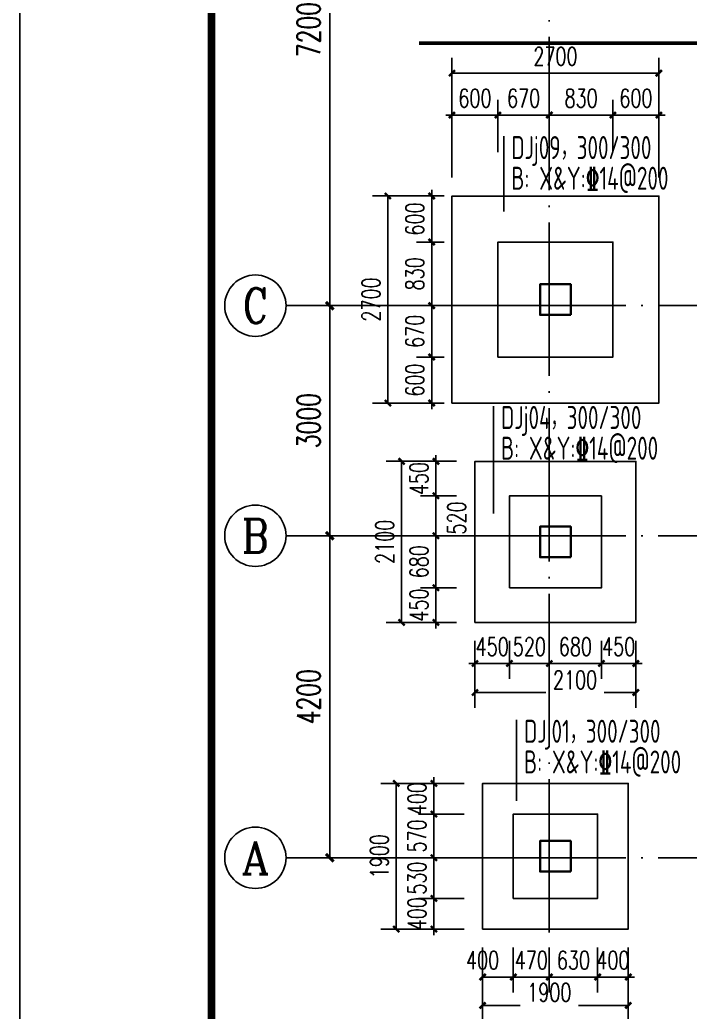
# Model space of a CAD drawing. Extents: x 1051052 to 1482120, y -981644 to -673261.
# Drawn here: x 1096817 to 1105562, y -862699 to -849759 of the extents above; entities that cross this region are included whole.
import ezdxf
from ezdxf.enums import TextEntityAlignment as Align

# ---------------------------------------------------------------- set-up
doc = ezdxf.new("R2010")
doc.units = 0
doc.header["$LTSCALE"] = 1000
doc.header["$MEASUREMENT"] = 0
doc.linetypes.add('DOTE', pattern=[2.42, 2, -0.2, 0.02, -0.2])
for name, color, linetype, lineweight in [('1526', 7, 'Continuous', 18), ('BASE-DJ', 2, 'Continuous', 25), ('BASE-DJ-BH', 7, 'Continuous', 25), ('BASE-JZ', 7, 'Continuous', 25), ('COLU', 2, 'Continuous', 30)]:
    doc.layers.add(name, color=color, linetype=linetype, lineweight=lineweight)
for name, color, linetype in [('AXIS', 3, 'Continuous'), ('AXIS_TEXT', 7, 'Continuous'), ('DOTE', 1, 'DOTE'), ('PUB_DIM', 3, 'Continuous'), ('TK', 142, 'Continuous'), ('填充', 8, 'Continuous')]:
    doc.layers.add(name, color=color, linetype=linetype)
doc.styles.add('_TCH_AXIS', font='COMPLEX', dxfattribs={"bigfont": 'GBCBIG'})
doc.styles.add('_TCH_DIM_T3', font='SIMPLEX', dxfattribs={"width": 0.705882, "bigfont": 'GBCBIG'})
doc.styles.add('COMPLEX', font='COMPLEX')
doc.styles.add('FromPkpm', font='Pkpmeng', dxfattribs={"width": 0.7, "bigfont": 'hztxt'})
doc.dimstyles.new('_TCH_ARCH&&100', dxfattribs={"dimtxt": 297.5, "dimasz": 100, "dimexe": 250, "dimexo": 300, "dimgap": 126.25, "dimtad": 1, "dimdec": 0, "dimzin": 0, "dimdsep": 46, "dimtxsty": '_TCH_DIM_T3', "dimblk": 'ARCHTICK', "dimcen": 0.09, "dimclrt": 7, "dimazin": 2, "dimtfac": 1, "dimtdec": 0, "dimtix": 1, "dimtmove": 2, "dimatfit": 3, "dimfxl": 0, "dimtolj": 1, "dimtzin": 0, "dimarcsym": 0})
doc.dimstyles.new('_TCH_ARCH&&80', dxfattribs={"dimtxt": 238, "dimasz": 80, "dimexe": 200, "dimexo": 240, "dimgap": 101, "dimtad": 1, "dimdec": 0, "dimzin": 0, "dimdsep": 46, "dimtxsty": '_TCH_DIM_T3', "dimblk": 'ARCHTICK', "dimcen": 0.09, "dimclrt": 7, "dimazin": 2, "dimtfac": 1, "dimtdec": 0, "dimtix": 1, "dimtmove": 2, "dimatfit": 3, "dimfxl": 0, "dimtolj": 1, "dimtzin": 0, "dimarcsym": 0})

# ---------------------------------------------------------------- blocks, each defined once
blk = doc.blocks.new('_ArchTick')
at = {"color": 0, "linetype": 'ByBlock', "const_width": 0.4}
blk.add_lwpolyline([(-0.5, -0.5), (0.5, 0.5)], dxfattribs=at)
blk = doc.blocks.new('*D488')
at = {"layer": 'AXIS', "color": 0, "lineweight": -2, "transparency": 16777216}
for p, q in [((1102359, -853486), (1100609, -853486)), ((1100859, -856486), (1100859, -853486)), ((1102359, -856486), (1100609, -856486))]:
    blk.add_line(p, q, dxfattribs=at)
at = {"layer": 'Defpoints', "color": 0, "transparency": 16777216}
for p in [(1100859, -853486), (1103359, -853486), (1103359, -856486)]:
    blk.add_point(p, dxfattribs=at)
at = {"layer": 'AXIS', "color": 0, "lineweight": -2, "transparency": 16777216, "xscale": 100, "yscale": 100, "zscale": 100}
for p, rotation in [((1100859, -853486), 90), ((1100859, -856486), 270)]:
    blk.add_blockref('_ArchTick', p, dxfattribs=dict(at, rotation=rotation))
at = {"layer": 'AXIS', "color": 7, "transparency": 16777216, "insert": (1100584, -854986), "char_height": 297.5, "attachment_point": 5, "rotation": 90, "style": '_TCH_DIM_T3'}
blk.add_mtext('\\A1;3000', dxfattribs=at)
blk = doc.blocks.new('*D489')
at = {"layer": 'AXIS', "color": 0, "lineweight": -2, "transparency": 16777216}
for p, q in [((1102359, -846286), (1100609, -846286)), ((1100859, -853486), (1100859, -846286)), ((1102359, -853486), (1100609, -853486))]:
    blk.add_line(p, q, dxfattribs=at)
at = {"layer": 'Defpoints', "color": 0, "transparency": 16777216}
for p in [(1100859, -846286), (1103359, -846286), (1103359, -853486)]:
    blk.add_point(p, dxfattribs=at)
at = {"layer": 'AXIS', "color": 0, "lineweight": -2, "transparency": 16777216, "xscale": 100, "yscale": 100, "zscale": 100}
for p, rotation in [((1100859, -846286), 90), ((1100859, -853486), 270)]:
    blk.add_blockref('_ArchTick', p, dxfattribs=dict(at, rotation=rotation))
at = {"layer": 'AXIS', "color": 7, "transparency": 16777216, "insert": (1100584, -849886), "char_height": 297.5, "attachment_point": 5, "rotation": 90, "style": '_TCH_DIM_T3'}
blk.add_mtext('\\A1;7200', dxfattribs=at)
blk = doc.blocks.new('_AXISO')
blk.add_circle((0, 0), 0.5)
at = {"layer": 'AXIS_TEXT', "style": 'COMPLEX', "width": 1.041667}
blk.add_attdef('A', text='', height=0.56, dxfattribs=at).set_placement((-0.25, -0.28), (0.25, -0.28), align=Align.FIT)
blk = doc.blocks.new('*D512')
at = {"layer": 'AXIS', "color": 0, "lineweight": -2, "transparency": 16777216}
for p, q in [((1102359, -856486), (1100609, -856486)), ((1100859, -856486), (1100859, -860686)), ((1101830, -860686), (1100609, -860686))]:
    blk.add_line(p, q, dxfattribs=at)
at = {"layer": 'Defpoints', "color": 0, "transparency": 16777216}
for p in [(1103359, -856486), (1100859, -860686), (1102130, -860686)]:
    blk.add_point(p, dxfattribs=at)
at = {"layer": 'AXIS', "color": 0, "lineweight": -2, "transparency": 16777216, "xscale": 100, "yscale": 100, "zscale": 100}
for p, rotation in [((1100859, -856486), 90), ((1100859, -860686), 270)]:
    blk.add_blockref('_ArchTick', p, dxfattribs=dict(at, rotation=rotation))
at = {"layer": 'AXIS', "color": 7, "transparency": 16777216, "insert": (1100584, -858586), "char_height": 297.5, "attachment_point": 5, "rotation": 90, "style": '_TCH_DIM_T3'}
blk.add_mtext('\\A1;4200', dxfattribs=at)
blk = doc.blocks.new('A2K')
at = {"layer": 'TK'}
blk.add_lwpolyline([(0, 0), (59400, 0), (59400, 42000), (0, 42000)], close=True, dxfattribs=at)
at = {"layer": 'TK', "const_width": 100}
blk.add_lwpolyline([(2500, 1000), (58400, 1000), (58400, 41000), (2500, 41000)], close=True, dxfattribs=at)
blk = doc.blocks.new('*D1232')
at = {"layer": 'Defpoints', "color": 0, "transparency": 16777216}
for p in [(1102854, -861616), (1104754, -861616), (1104754, -862611)]:
    blk.add_point(p, dxfattribs=at)
at = {"layer": 'PUB_DIM', "color": 0, "lineweight": -2, "transparency": 16777216}
for p, q in [((1102854, -861856), (1102854, -862811)), ((1104754, -861856), (1104754, -862811)), ((1102854, -862611), (1103343, -862611)), ((1104754, -862611), (1104105, -862611))]:
    blk.add_line(p, q, dxfattribs=at)
at = {"layer": 'PUB_DIM', "color": 0, "lineweight": -2, "transparency": 16777216, "xscale": 80, "yscale": 80, "zscale": 80, "rotation": 180}
blk.add_blockref('_ArchTick', (1102854, -862611), dxfattribs=at)
at = {"layer": 'PUB_DIM', "color": 0, "lineweight": -2, "transparency": 16777216, "xscale": 80, "yscale": 80, "zscale": 80}
blk.add_blockref('_ArchTick', (1104754, -862611), dxfattribs=at)
at = {"layer": 'PUB_DIM', "color": 7, "transparency": 16777216, "insert": (1103724, -862441), "char_height": 238, "attachment_point": 5, "style": '_TCH_DIM_T3'}
blk.add_mtext('\\A1;1900', dxfattribs=at)
blk = doc.blocks.new('*D1233')
at = {"layer": 'Defpoints', "color": 0, "transparency": 16777216}
for p in [(1102854, -861616), (1103254, -861616), (1103254, -862241)]:
    blk.add_point(p, dxfattribs=at)
at = {"layer": 'PUB_DIM', "color": 0, "lineweight": -2, "transparency": 16777216}
for p, q in [((1102854, -861856), (1102854, -862441)), ((1103254, -861856), (1103254, -862441)), ((1102854, -862241), (1103254, -862241))]:
    blk.add_line(p, q, dxfattribs=at)
at = {"layer": 'PUB_DIM', "color": 0, "lineweight": -2, "transparency": 16777216, "xscale": 80, "yscale": 80, "zscale": 80, "rotation": 180}
blk.add_blockref('_ArchTick', (1102854, -862241), dxfattribs=at)
at = {"layer": 'PUB_DIM', "color": 0, "lineweight": -2, "transparency": 16777216, "xscale": 80, "yscale": 80, "zscale": 80}
blk.add_blockref('_ArchTick', (1103254, -862241), dxfattribs=at)
at = {"layer": 'PUB_DIM', "color": 7, "transparency": 16777216, "insert": (1102854, -862021), "char_height": 238, "attachment_point": 5, "style": '_TCH_DIM_T3'}
blk.add_mtext('\\A1;400', dxfattribs=at)
blk = doc.blocks.new('*D1234')
at = {"layer": 'Defpoints', "color": 0, "transparency": 16777216}
for p in [(1103254, -861616), (1103724, -861616), (1103724, -862241)]:
    blk.add_point(p, dxfattribs=at)
at = {"layer": 'PUB_DIM', "color": 0, "lineweight": -2, "transparency": 16777216}
for p, q in [((1103254, -861856), (1103254, -862441)), ((1103724, -861856), (1103724, -862441)), ((1103254, -862241), (1103174, -862241)), ((1103254, -862241), (1103724, -862241)), ((1103724, -862241), (1103804, -862241))]:
    blk.add_line(p, q, dxfattribs=at)
at = {"layer": 'PUB_DIM', "color": 0, "lineweight": -2, "transparency": 16777216, "xscale": 80, "yscale": 80, "zscale": 80}
blk.add_blockref('_ArchTick', (1103254, -862241), dxfattribs=at)
at = {"layer": 'PUB_DIM', "color": 0, "lineweight": -2, "transparency": 16777216, "xscale": 80, "yscale": 80, "zscale": 80, "rotation": 180}
blk.add_blockref('_ArchTick', (1103724, -862241), dxfattribs=at)
at = {"layer": 'PUB_DIM', "color": 7, "transparency": 16777216, "insert": (1103489, -862021), "char_height": 238, "attachment_point": 5, "style": '_TCH_DIM_T3'}
blk.add_mtext('\\A1;470', dxfattribs=at)
blk = doc.blocks.new('*D1235')
at = {"layer": 'Defpoints', "color": 0, "transparency": 16777216}
for p in [(1103724, -861616), (1104354, -861616), (1104354, -862241)]:
    blk.add_point(p, dxfattribs=at)
at = {"layer": 'PUB_DIM', "color": 0, "lineweight": -2, "transparency": 16777216}
for p, q in [((1103724, -861856), (1103724, -862441)), ((1104354, -861856), (1104354, -862441)), ((1103724, -862241), (1103644, -862241)), ((1103724, -862241), (1104354, -862241)), ((1104354, -862241), (1104434, -862241))]:
    blk.add_line(p, q, dxfattribs=at)
at = {"layer": 'PUB_DIM', "color": 0, "lineweight": -2, "transparency": 16777216, "xscale": 80, "yscale": 80, "zscale": 80}
blk.add_blockref('_ArchTick', (1103724, -862241), dxfattribs=at)
at = {"layer": 'PUB_DIM', "color": 0, "lineweight": -2, "transparency": 16777216, "xscale": 80, "yscale": 80, "zscale": 80, "rotation": 180}
blk.add_blockref('_ArchTick', (1104354, -862241), dxfattribs=at)
at = {"layer": 'PUB_DIM', "color": 7, "transparency": 16777216, "insert": (1104039, -862021), "char_height": 238, "attachment_point": 5, "style": '_TCH_DIM_T3'}
blk.add_mtext('\\A1;630', dxfattribs=at)
blk = doc.blocks.new('*D1236')
at = {"layer": 'Defpoints', "color": 0, "transparency": 16777216}
for p in [(1104354, -861616), (1104754, -861616), (1104754, -862241)]:
    blk.add_point(p, dxfattribs=at)
at = {"layer": 'PUB_DIM', "color": 0, "lineweight": -2, "transparency": 16777216}
for p, q in [((1104354, -861856), (1104354, -862441)), ((1104754, -861856), (1104754, -862441)), ((1104354, -862241), (1104274, -862241)), ((1104354, -862241), (1104754, -862241)), ((1104754, -862241), (1104834, -862241))]:
    blk.add_line(p, q, dxfattribs=at)
at = {"layer": 'PUB_DIM', "color": 0, "lineweight": -2, "transparency": 16777216, "xscale": 80, "yscale": 80, "zscale": 80}
blk.add_blockref('_ArchTick', (1104354, -862241), dxfattribs=at)
at = {"layer": 'PUB_DIM', "color": 0, "lineweight": -2, "transparency": 16777216, "xscale": 80, "yscale": 80, "zscale": 80, "rotation": 180}
blk.add_blockref('_ArchTick', (1104754, -862241), dxfattribs=at)
at = {"layer": 'PUB_DIM', "color": 7, "transparency": 16777216, "insert": (1104554, -862021), "char_height": 238, "attachment_point": 5, "style": '_TCH_DIM_T3'}
blk.add_mtext('\\A1;400', dxfattribs=at)
blk = doc.blocks.new('*D1262')
at = {"layer": 'Defpoints', "color": 0, "transparency": 16777216}
for p in [(1101618, -852056), (1102593, -852056), (1102593, -854756)]:
    blk.add_point(p, dxfattribs=at)
at = {"layer": 'PUB_DIM', "color": 0, "lineweight": -2, "transparency": 16777216}
for p, q in [((1102353, -852056), (1101418, -852056)), ((1101618, -854756), (1101618, -852056)), ((1102353, -854756), (1101418, -854756))]:
    blk.add_line(p, q, dxfattribs=at)
at = {"layer": 'PUB_DIM', "color": 0, "lineweight": -2, "transparency": 16777216, "xscale": 80, "yscale": 80, "zscale": 80}
for p, rotation in [((1101618, -852056), 90), ((1101618, -854756), 270)]:
    blk.add_blockref('_ArchTick', p, dxfattribs=dict(at, rotation=rotation))
at = {"layer": 'PUB_DIM', "color": 7, "transparency": 16777216, "insert": (1101398, -853406), "char_height": 238, "attachment_point": 5, "rotation": 90, "style": '_TCH_DIM_T3'}
blk.add_mtext('\\A1;2700', dxfattribs=at)
blk = doc.blocks.new('*D1263')
at = {"layer": 'Defpoints', "color": 0, "transparency": 16777216}
for p in [(1102190, -854156), (1102593, -854156), (1102593, -854756)]:
    blk.add_point(p, dxfattribs=at)
at = {"layer": 'PUB_DIM', "color": 0, "lineweight": -2, "transparency": 16777216}
for p, q in [((1102353, -854156), (1101990, -854156)), ((1102190, -854156), (1102190, -854076)), ((1102190, -854756), (1102190, -854156)), ((1102353, -854756), (1101990, -854756)), ((1102190, -854756), (1102190, -854836))]:
    blk.add_line(p, q, dxfattribs=at)
at = {"layer": 'PUB_DIM', "color": 0, "lineweight": -2, "transparency": 16777216, "xscale": 80, "yscale": 80, "zscale": 80}
for p, rotation in [((1102190, -854156), 270), ((1102190, -854756), 90)]:
    blk.add_blockref('_ArchTick', p, dxfattribs=dict(at, rotation=rotation))
at = {"layer": 'PUB_DIM', "color": 7, "transparency": 16777216, "insert": (1101970, -854456), "char_height": 238, "attachment_point": 5, "rotation": 90, "style": '_TCH_DIM_T3'}
blk.add_mtext('\\A1;600', dxfattribs=at)
blk = doc.blocks.new('*D1264')
at = {"layer": 'Defpoints', "color": 0, "transparency": 16777216}
for p in [(1102190, -853486), (1102593, -853486), (1102593, -854156)]:
    blk.add_point(p, dxfattribs=at)
at = {"layer": 'PUB_DIM', "color": 0, "lineweight": -2, "transparency": 16777216}
for p, q in [((1102353, -853486), (1101990, -853486)), ((1102190, -854156), (1102190, -853486)), ((1102353, -854156), (1101990, -854156))]:
    blk.add_line(p, q, dxfattribs=at)
at = {"layer": 'PUB_DIM', "color": 0, "lineweight": -2, "transparency": 16777216, "xscale": 80, "yscale": 80, "zscale": 80}
for p, rotation in [((1102190, -853486), 90), ((1102190, -854156), 270)]:
    blk.add_blockref('_ArchTick', p, dxfattribs=dict(at, rotation=rotation))
at = {"layer": 'PUB_DIM', "color": 7, "transparency": 16777216, "insert": (1101970, -853821), "char_height": 238, "attachment_point": 5, "rotation": 90, "style": '_TCH_DIM_T3'}
blk.add_mtext('\\A1;670', dxfattribs=at)
blk = doc.blocks.new('*D1265')
at = {"layer": 'Defpoints', "color": 0, "transparency": 16777216}
for p in [(1102190, -852656), (1102593, -852656), (1102593, -853486)]:
    blk.add_point(p, dxfattribs=at)
at = {"layer": 'PUB_DIM', "color": 0, "lineweight": -2, "transparency": 16777216}
for p, q in [((1102353, -852656), (1101990, -852656)), ((1102190, -853486), (1102190, -852656)), ((1102353, -853486), (1101990, -853486))]:
    blk.add_line(p, q, dxfattribs=at)
at = {"layer": 'PUB_DIM', "color": 0, "lineweight": -2, "transparency": 16777216, "xscale": 80, "yscale": 80, "zscale": 80}
for p, rotation in [((1102190, -852656), 90), ((1102190, -853486), 270)]:
    blk.add_blockref('_ArchTick', p, dxfattribs=dict(at, rotation=rotation))
at = {"layer": 'PUB_DIM', "color": 7, "transparency": 16777216, "insert": (1101970, -853071), "char_height": 238, "attachment_point": 5, "rotation": 90, "style": '_TCH_DIM_T3'}
blk.add_mtext('\\A1;830', dxfattribs=at)
blk = doc.blocks.new('*D1266')
at = {"layer": 'Defpoints', "color": 0, "transparency": 16777216}
for p in [(1102190, -852056), (1102593, -852056), (1102593, -852656)]:
    blk.add_point(p, dxfattribs=at)
at = {"layer": 'PUB_DIM', "color": 0, "lineweight": -2, "transparency": 16777216}
for p, q in [((1102353, -852056), (1101990, -852056)), ((1102190, -852056), (1102190, -851976)), ((1102190, -852656), (1102190, -852056)), ((1102353, -852656), (1101990, -852656)), ((1102190, -852656), (1102190, -852736))]:
    blk.add_line(p, q, dxfattribs=at)
at = {"layer": 'PUB_DIM', "color": 0, "lineweight": -2, "transparency": 16777216, "xscale": 80, "yscale": 80, "zscale": 80}
for p, rotation in [((1102190, -852056), 270), ((1102190, -852656), 90)]:
    blk.add_blockref('_ArchTick', p, dxfattribs=dict(at, rotation=rotation))
at = {"layer": 'PUB_DIM', "color": 7, "transparency": 16777216, "insert": (1101970, -852356), "char_height": 238, "attachment_point": 5, "rotation": 90, "style": '_TCH_DIM_T3'}
blk.add_mtext('\\A1;600', dxfattribs=at)
blk = doc.blocks.new('*D1267')
at = {"layer": 'Defpoints', "color": 0, "transparency": 16777216}
for p in [(1101797, -855516), (1102754, -855516), (1102754, -857616)]:
    blk.add_point(p, dxfattribs=at)
at = {"layer": 'PUB_DIM', "color": 0, "lineweight": -2, "transparency": 16777216}
for p, q in [((1102514, -855516), (1101597, -855516)), ((1101797, -857616), (1101797, -855516)), ((1102514, -857616), (1101597, -857616))]:
    blk.add_line(p, q, dxfattribs=at)
at = {"layer": 'PUB_DIM', "color": 0, "lineweight": -2, "transparency": 16777216, "xscale": 80, "yscale": 80, "zscale": 80}
for p, rotation in [((1101797, -855516), 90), ((1101797, -857616), 270)]:
    blk.add_blockref('_ArchTick', p, dxfattribs=dict(at, rotation=rotation))
at = {"layer": 'PUB_DIM', "color": 7, "transparency": 16777216, "insert": (1101577, -856566), "char_height": 238, "attachment_point": 5, "rotation": 90, "style": '_TCH_DIM_T3'}
blk.add_mtext('\\A1;2100', dxfattribs=at)
blk = doc.blocks.new('*D1268')
at = {"layer": 'Defpoints', "color": 0, "transparency": 16777216}
for p in [(1102245, -857166), (1102754, -857166), (1102754, -857616)]:
    blk.add_point(p, dxfattribs=at)
at = {"layer": 'PUB_DIM', "color": 0, "lineweight": -2, "transparency": 16777216}
for p, q in [((1102245, -857166), (1102245, -857086)), ((1102514, -857166), (1102045, -857166)), ((1102245, -857616), (1102245, -857166)), ((1102514, -857616), (1102045, -857616)), ((1102245, -857616), (1102245, -857696))]:
    blk.add_line(p, q, dxfattribs=at)
at = {"layer": 'PUB_DIM', "color": 0, "lineweight": -2, "transparency": 16777216, "xscale": 80, "yscale": 80, "zscale": 80}
for p, rotation in [((1102245, -857166), 270), ((1102245, -857616), 90)]:
    blk.add_blockref('_ArchTick', p, dxfattribs=dict(at, rotation=rotation))
at = {"layer": 'PUB_DIM', "color": 7, "transparency": 16777216, "insert": (1102025, -857391), "char_height": 238, "attachment_point": 5, "rotation": 90, "style": '_TCH_DIM_T3'}
blk.add_mtext('\\A1;450', dxfattribs=at)
blk = doc.blocks.new('*D1269')
at = {"layer": 'Defpoints', "color": 0, "transparency": 16777216}
for p in [(1102245, -856486), (1102754, -856486), (1102754, -857166)]:
    blk.add_point(p, dxfattribs=at)
at = {"layer": 'PUB_DIM', "color": 0, "lineweight": -2, "transparency": 16777216}
for p, q in [((1102514, -856486), (1102045, -856486)), ((1102245, -857166), (1102245, -856486)), ((1102514, -857166), (1102045, -857166))]:
    blk.add_line(p, q, dxfattribs=at)
at = {"layer": 'PUB_DIM', "color": 0, "lineweight": -2, "transparency": 16777216, "xscale": 80, "yscale": 80, "zscale": 80}
for p, rotation in [((1102245, -856486), 90), ((1102245, -857166), 270)]:
    blk.add_blockref('_ArchTick', p, dxfattribs=dict(at, rotation=rotation))
at = {"layer": 'PUB_DIM', "color": 7, "transparency": 16777216, "insert": (1102025, -856826), "char_height": 238, "attachment_point": 5, "rotation": 90, "style": '_TCH_DIM_T3'}
blk.add_mtext('\\A1;680', dxfattribs=at)
blk = doc.blocks.new('*D1270')
at = {"layer": 'Defpoints', "color": 0, "transparency": 16777216}
for p in [(1102245, -855966), (1102754, -855966), (1102754, -856486)]:
    blk.add_point(p, dxfattribs=at)
at = {"layer": 'PUB_DIM', "color": 0, "lineweight": -2, "transparency": 16777216}
for p, q in [((1102514, -855966), (1102045, -855966)), ((1102245, -856486), (1102245, -855966)), ((1102514, -856486), (1102045, -856486))]:
    blk.add_line(p, q, dxfattribs=at)
at = {"layer": 'PUB_DIM', "color": 0, "lineweight": -2, "transparency": 16777216, "xscale": 80, "yscale": 80, "zscale": 80}
for p, rotation in [((1102245, -855966), 90), ((1102245, -856486), 270)]:
    blk.add_blockref('_ArchTick', p, dxfattribs=dict(at, rotation=rotation))
at = {"layer": 'PUB_DIM', "color": 7, "transparency": 16777216, "insert": (1102516, -856255), "char_height": 238, "attachment_point": 5, "rotation": 90, "style": '_TCH_DIM_T3'}
blk.add_mtext('\\A1;520', dxfattribs=at)
blk = doc.blocks.new('*D1271')
at = {"layer": 'Defpoints', "color": 0, "transparency": 16777216}
for p in [(1102245, -855516), (1102754, -855516), (1102754, -855966)]:
    blk.add_point(p, dxfattribs=at)
at = {"layer": 'PUB_DIM', "color": 0, "lineweight": -2, "transparency": 16777216}
for p, q in [((1102245, -855516), (1102245, -855436)), ((1102514, -855516), (1102045, -855516)), ((1102245, -855966), (1102245, -855516)), ((1102514, -855966), (1102045, -855966)), ((1102245, -855966), (1102245, -856046))]:
    blk.add_line(p, q, dxfattribs=at)
at = {"layer": 'PUB_DIM', "color": 0, "lineweight": -2, "transparency": 16777216, "xscale": 80, "yscale": 80, "zscale": 80}
for p, rotation in [((1102245, -855516), 270), ((1102245, -855966), 90)]:
    blk.add_blockref('_ArchTick', p, dxfattribs=dict(at, rotation=rotation))
at = {"layer": 'PUB_DIM', "color": 7, "transparency": 16777216, "insert": (1102025, -855741), "char_height": 238, "attachment_point": 5, "rotation": 90, "style": '_TCH_DIM_T3'}
blk.add_mtext('\\A1;450', dxfattribs=at)
blk = doc.blocks.new('*D1272')
at = {"layer": 'Defpoints', "color": 0, "transparency": 16777216}
for p in [(1105154, -850454), (1102454, -852056), (1105154, -852056)]:
    blk.add_point(p, dxfattribs=at)
at = {"layer": 'PUB_DIM', "color": 0, "lineweight": -2, "transparency": 16777216}
for p, q in [((1102454, -851816), (1102454, -850254)), ((1105154, -851816), (1105154, -850254)), ((1102454, -850454), (1105154, -850454))]:
    blk.add_line(p, q, dxfattribs=at)
at = {"layer": 'PUB_DIM', "color": 0, "lineweight": -2, "transparency": 16777216, "xscale": 80, "yscale": 80, "zscale": 80, "rotation": 180}
blk.add_blockref('_ArchTick', (1102454, -850454), dxfattribs=at)
at = {"layer": 'PUB_DIM', "color": 0, "lineweight": -2, "transparency": 16777216, "xscale": 80, "yscale": 80, "zscale": 80}
blk.add_blockref('_ArchTick', (1105154, -850454), dxfattribs=at)
at = {"layer": 'PUB_DIM', "color": 7, "transparency": 16777216, "insert": (1103804, -850234), "char_height": 238, "attachment_point": 5, "style": '_TCH_DIM_T3'}
blk.add_mtext('\\A1;2700', dxfattribs=at)
blk = doc.blocks.new('*D1273')
at = {"layer": 'Defpoints', "color": 0, "transparency": 16777216}
for p in [(1103054, -851001), (1102454, -851725), (1103054, -851725)]:
    blk.add_point(p, dxfattribs=at)
at = {"layer": 'PUB_DIM', "color": 0, "lineweight": -2, "transparency": 16777216}
for p, q in [((1102454, -851485), (1102454, -850801)), ((1103054, -851485), (1103054, -850801)), ((1102454, -851001), (1102374, -851001)), ((1102454, -851001), (1103054, -851001)), ((1103054, -851001), (1103134, -851001))]:
    blk.add_line(p, q, dxfattribs=at)
at = {"layer": 'PUB_DIM', "color": 0, "lineweight": -2, "transparency": 16777216, "xscale": 80, "yscale": 80, "zscale": 80}
blk.add_blockref('_ArchTick', (1102454, -851001), dxfattribs=at)
at = {"layer": 'PUB_DIM', "color": 0, "lineweight": -2, "transparency": 16777216, "xscale": 80, "yscale": 80, "zscale": 80, "rotation": 180}
blk.add_blockref('_ArchTick', (1103054, -851001), dxfattribs=at)
at = {"layer": 'PUB_DIM', "color": 7, "transparency": 16777216, "insert": (1102754, -850781), "char_height": 238, "attachment_point": 5, "style": '_TCH_DIM_T3'}
blk.add_mtext('\\A1;600', dxfattribs=at)
blk = doc.blocks.new('*D1274')
at = {"layer": 'Defpoints', "color": 0, "transparency": 16777216}
for p in [(1103724, -851001), (1103054, -851725), (1103724, -851725)]:
    blk.add_point(p, dxfattribs=at)
at = {"layer": 'PUB_DIM', "color": 0, "lineweight": -2, "transparency": 16777216}
for p, q in [((1103054, -851485), (1103054, -850801)), ((1103724, -851485), (1103724, -850801)), ((1103054, -851001), (1103724, -851001))]:
    blk.add_line(p, q, dxfattribs=at)
at = {"layer": 'PUB_DIM', "color": 0, "lineweight": -2, "transparency": 16777216, "xscale": 80, "yscale": 80, "zscale": 80, "rotation": 180}
blk.add_blockref('_ArchTick', (1103054, -851001), dxfattribs=at)
at = {"layer": 'PUB_DIM', "color": 0, "lineweight": -2, "transparency": 16777216, "xscale": 80, "yscale": 80, "zscale": 80}
blk.add_blockref('_ArchTick', (1103724, -851001), dxfattribs=at)
at = {"layer": 'PUB_DIM', "color": 7, "transparency": 16777216, "insert": (1103389, -850781), "char_height": 238, "attachment_point": 5, "style": '_TCH_DIM_T3'}
blk.add_mtext('\\A1;670', dxfattribs=at)
blk = doc.blocks.new('*D1275')
at = {"layer": 'Defpoints', "color": 0, "transparency": 16777216}
for p in [(1104554, -851001), (1103724, -851725), (1104554, -851725)]:
    blk.add_point(p, dxfattribs=at)
at = {"layer": 'PUB_DIM', "color": 0, "lineweight": -2, "transparency": 16777216}
for p, q in [((1103724, -851485), (1103724, -850801)), ((1104554, -851485), (1104554, -850801)), ((1103724, -851001), (1104554, -851001))]:
    blk.add_line(p, q, dxfattribs=at)
at = {"layer": 'PUB_DIM', "color": 0, "lineweight": -2, "transparency": 16777216, "xscale": 80, "yscale": 80, "zscale": 80, "rotation": 180}
blk.add_blockref('_ArchTick', (1103724, -851001), dxfattribs=at)
at = {"layer": 'PUB_DIM', "color": 0, "lineweight": -2, "transparency": 16777216, "xscale": 80, "yscale": 80, "zscale": 80}
blk.add_blockref('_ArchTick', (1104554, -851001), dxfattribs=at)
at = {"layer": 'PUB_DIM', "color": 7, "transparency": 16777216, "insert": (1104139, -850781), "char_height": 238, "attachment_point": 5, "style": '_TCH_DIM_T3'}
blk.add_mtext('\\A1;830', dxfattribs=at)
blk = doc.blocks.new('*D1276')
at = {"layer": 'Defpoints', "color": 0, "transparency": 16777216}
for p in [(1105154, -851001), (1104554, -851725), (1105154, -851725)]:
    blk.add_point(p, dxfattribs=at)
at = {"layer": 'PUB_DIM', "color": 0, "lineweight": -2, "transparency": 16777216}
for p, q in [((1104554, -851485), (1104554, -850801)), ((1105154, -851485), (1105154, -850801)), ((1104554, -851001), (1104474, -851001)), ((1104554, -851001), (1105154, -851001)), ((1105154, -851001), (1105234, -851001))]:
    blk.add_line(p, q, dxfattribs=at)
at = {"layer": 'PUB_DIM', "color": 0, "lineweight": -2, "transparency": 16777216, "xscale": 80, "yscale": 80, "zscale": 80}
blk.add_blockref('_ArchTick', (1104554, -851001), dxfattribs=at)
at = {"layer": 'PUB_DIM', "color": 0, "lineweight": -2, "transparency": 16777216, "xscale": 80, "yscale": 80, "zscale": 80, "rotation": 180}
blk.add_blockref('_ArchTick', (1105154, -851001), dxfattribs=at)
at = {"layer": 'PUB_DIM', "color": 7, "transparency": 16777216, "insert": (1104854, -850781), "char_height": 238, "attachment_point": 5, "style": '_TCH_DIM_T3'}
blk.add_mtext('\\A1;600', dxfattribs=at)
blk = doc.blocks.new('*D1277')
at = {"layer": 'Defpoints', "color": 0, "transparency": 16777216}
for p in [(1102754, -857616), (1104854, -857616), (1104854, -858530)]:
    blk.add_point(p, dxfattribs=at)
at = {"layer": 'PUB_DIM', "color": 0, "lineweight": -2, "transparency": 16777216}
for p, q in [((1102754, -857856), (1102754, -858730)), ((1104854, -857856), (1104854, -858730)), ((1102754, -858530), (1103679, -858530)), ((1104854, -858530), (1104441, -858530))]:
    blk.add_line(p, q, dxfattribs=at)
at = {"layer": 'PUB_DIM', "color": 0, "lineweight": -2, "transparency": 16777216, "xscale": 80, "yscale": 80, "zscale": 80, "rotation": 180}
blk.add_blockref('_ArchTick', (1102754, -858530), dxfattribs=at)
at = {"layer": 'PUB_DIM', "color": 0, "lineweight": -2, "transparency": 16777216, "xscale": 80, "yscale": 80, "zscale": 80}
blk.add_blockref('_ArchTick', (1104854, -858530), dxfattribs=at)
at = {"layer": 'PUB_DIM', "color": 7, "transparency": 16777216, "insert": (1104060, -858366), "char_height": 238, "attachment_point": 5, "style": '_TCH_DIM_T3'}
blk.add_mtext('\\A1;2100', dxfattribs=at)
blk = doc.blocks.new('*D1278')
at = {"layer": 'Defpoints', "color": 0, "transparency": 16777216}
for p in [(1102754, -857616), (1103204, -857616), (1103204, -858152)]:
    blk.add_point(p, dxfattribs=at)
at = {"layer": 'PUB_DIM', "color": 0, "lineweight": -2, "transparency": 16777216}
for p, q in [((1102754, -857856), (1102754, -858352)), ((1103204, -857856), (1103204, -858352)), ((1102754, -858152), (1102674, -858152)), ((1102754, -858152), (1103204, -858152)), ((1103204, -858152), (1103284, -858152))]:
    blk.add_line(p, q, dxfattribs=at)
at = {"layer": 'PUB_DIM', "color": 0, "lineweight": -2, "transparency": 16777216, "xscale": 80, "yscale": 80, "zscale": 80}
blk.add_blockref('_ArchTick', (1102754, -858152), dxfattribs=at)
at = {"layer": 'PUB_DIM', "color": 0, "lineweight": -2, "transparency": 16777216, "xscale": 80, "yscale": 80, "zscale": 80, "rotation": 180}
blk.add_blockref('_ArchTick', (1103204, -858152), dxfattribs=at)
at = {"layer": 'PUB_DIM', "color": 7, "transparency": 16777216, "insert": (1102979, -857932), "char_height": 238, "attachment_point": 5, "style": '_TCH_DIM_T3'}
blk.add_mtext('\\A1;450', dxfattribs=at)
blk = doc.blocks.new('*D1279')
at = {"layer": 'Defpoints', "color": 0, "transparency": 16777216}
for p in [(1103204, -857616), (1103724, -857616), (1103724, -858152)]:
    blk.add_point(p, dxfattribs=at)
at = {"layer": 'PUB_DIM', "color": 0, "lineweight": -2, "transparency": 16777216}
for p, q in [((1103204, -857856), (1103204, -858352)), ((1103724, -857856), (1103724, -858352)), ((1103204, -858152), (1103124, -858152)), ((1103204, -858152), (1103724, -858152)), ((1103724, -858152), (1103804, -858152))]:
    blk.add_line(p, q, dxfattribs=at)
at = {"layer": 'PUB_DIM', "color": 0, "lineweight": -2, "transparency": 16777216, "xscale": 80, "yscale": 80, "zscale": 80}
blk.add_blockref('_ArchTick', (1103204, -858152), dxfattribs=at)
at = {"layer": 'PUB_DIM', "color": 0, "lineweight": -2, "transparency": 16777216, "xscale": 80, "yscale": 80, "zscale": 80, "rotation": 180}
blk.add_blockref('_ArchTick', (1103724, -858152), dxfattribs=at)
at = {"layer": 'PUB_DIM', "color": 7, "transparency": 16777216, "insert": (1103464, -857932), "char_height": 238, "attachment_point": 5, "style": '_TCH_DIM_T3'}
blk.add_mtext('\\A1;520', dxfattribs=at)
blk = doc.blocks.new('*D1280')
at = {"layer": 'Defpoints', "color": 0, "transparency": 16777216}
for p in [(1103724, -857616), (1104404, -857616), (1104404, -858152)]:
    blk.add_point(p, dxfattribs=at)
at = {"layer": 'PUB_DIM', "color": 0, "lineweight": -2, "transparency": 16777216}
for p, q in [((1103724, -857856), (1103724, -858352)), ((1104404, -857856), (1104404, -858352)), ((1103724, -858152), (1104404, -858152))]:
    blk.add_line(p, q, dxfattribs=at)
at = {"layer": 'PUB_DIM', "color": 0, "lineweight": -2, "transparency": 16777216, "xscale": 80, "yscale": 80, "zscale": 80, "rotation": 180}
blk.add_blockref('_ArchTick', (1103724, -858152), dxfattribs=at)
at = {"layer": 'PUB_DIM', "color": 0, "lineweight": -2, "transparency": 16777216, "xscale": 80, "yscale": 80, "zscale": 80}
blk.add_blockref('_ArchTick', (1104404, -858152), dxfattribs=at)
at = {"layer": 'PUB_DIM', "color": 7, "transparency": 16777216, "insert": (1104064, -857932), "char_height": 238, "attachment_point": 5, "style": '_TCH_DIM_T3'}
blk.add_mtext('\\A1;680', dxfattribs=at)
blk = doc.blocks.new('*D1281')
at = {"layer": 'Defpoints', "color": 0, "transparency": 16777216}
for p in [(1104404, -857616), (1104854, -857616), (1104854, -858152)]:
    blk.add_point(p, dxfattribs=at)
at = {"layer": 'PUB_DIM', "color": 0, "lineweight": -2, "transparency": 16777216}
for p, q in [((1104404, -857856), (1104404, -858352)), ((1104854, -857856), (1104854, -858352)), ((1104404, -858152), (1104324, -858152)), ((1104404, -858152), (1104854, -858152)), ((1104854, -858152), (1104934, -858152))]:
    blk.add_line(p, q, dxfattribs=at)
at = {"layer": 'PUB_DIM', "color": 0, "lineweight": -2, "transparency": 16777216, "xscale": 80, "yscale": 80, "zscale": 80}
blk.add_blockref('_ArchTick', (1104404, -858152), dxfattribs=at)
at = {"layer": 'PUB_DIM', "color": 0, "lineweight": -2, "transparency": 16777216, "xscale": 80, "yscale": 80, "zscale": 80, "rotation": 180}
blk.add_blockref('_ArchTick', (1104854, -858152), dxfattribs=at)
at = {"layer": 'PUB_DIM', "color": 7, "transparency": 16777216, "insert": (1104629, -857932), "char_height": 238, "attachment_point": 5, "style": '_TCH_DIM_T3'}
blk.add_mtext('\\A1;450', dxfattribs=at)
blk = doc.blocks.new('*D1282')
at = {"layer": 'Defpoints', "color": 0, "transparency": 16777216}
for p in [(1101727, -859716), (1102854, -859716), (1102854, -861616)]:
    blk.add_point(p, dxfattribs=at)
at = {"layer": 'PUB_DIM', "color": 0, "lineweight": -2, "transparency": 16777216}
for p, q in [((1102614, -859716), (1101527, -859716)), ((1101727, -861616), (1101727, -859716)), ((1102614, -861616), (1101527, -861616))]:
    blk.add_line(p, q, dxfattribs=at)
at = {"layer": 'PUB_DIM', "color": 0, "lineweight": -2, "transparency": 16777216, "xscale": 80, "yscale": 80, "zscale": 80}
for p, rotation in [((1101727, -859716), 90), ((1101727, -861616), 270)]:
    blk.add_blockref('_ArchTick', p, dxfattribs=dict(at, rotation=rotation))
at = {"layer": 'PUB_DIM', "color": 7, "transparency": 16777216, "insert": (1101507, -860666), "char_height": 238, "attachment_point": 5, "rotation": 90, "style": '_TCH_DIM_T3'}
blk.add_mtext('\\A1;1900', dxfattribs=at)
blk = doc.blocks.new('*D1283')
at = {"layer": 'Defpoints', "color": 0, "transparency": 16777216}
for p in [(1102219, -861216), (1102854, -861216), (1102854, -861616)]:
    blk.add_point(p, dxfattribs=at)
at = {"layer": 'PUB_DIM', "color": 0, "lineweight": -2, "transparency": 16777216}
for p, q in [((1102219, -861216), (1102219, -861136)), ((1102614, -861216), (1102019, -861216)), ((1102219, -861616), (1102219, -861216)), ((1102614, -861616), (1102019, -861616)), ((1102219, -861616), (1102219, -861696))]:
    blk.add_line(p, q, dxfattribs=at)
at = {"layer": 'PUB_DIM', "color": 0, "lineweight": -2, "transparency": 16777216, "xscale": 80, "yscale": 80, "zscale": 80}
for p, rotation in [((1102219, -861216), 270), ((1102219, -861616), 90)]:
    blk.add_blockref('_ArchTick', p, dxfattribs=dict(at, rotation=rotation))
at = {"layer": 'PUB_DIM', "color": 7, "transparency": 16777216, "insert": (1101999, -861416), "char_height": 238, "attachment_point": 5, "rotation": 90, "style": '_TCH_DIM_T3'}
blk.add_mtext('\\A1;400', dxfattribs=at)
blk = doc.blocks.new('*D1284')
at = {"layer": 'Defpoints', "color": 0, "transparency": 16777216}
for p in [(1102219, -860686), (1102854, -860686), (1102854, -861216)]:
    blk.add_point(p, dxfattribs=at)
at = {"layer": 'PUB_DIM', "color": 0, "lineweight": -2, "transparency": 16777216}
for p, q in [((1102219, -860686), (1102219, -860606)), ((1102614, -860686), (1102019, -860686)), ((1102219, -861216), (1102219, -860686)), ((1102614, -861216), (1102019, -861216)), ((1102219, -861216), (1102219, -861296))]:
    blk.add_line(p, q, dxfattribs=at)
at = {"layer": 'PUB_DIM', "color": 0, "lineweight": -2, "transparency": 16777216, "xscale": 80, "yscale": 80, "zscale": 80}
for p, rotation in [((1102219, -860686), 270), ((1102219, -861216), 90)]:
    blk.add_blockref('_ArchTick', p, dxfattribs=dict(at, rotation=rotation))
at = {"layer": 'PUB_DIM', "color": 7, "transparency": 16777216, "insert": (1101999, -860951), "char_height": 238, "attachment_point": 5, "rotation": 90, "style": '_TCH_DIM_T3'}
blk.add_mtext('\\A1;530', dxfattribs=at)
blk = doc.blocks.new('*D1285')
at = {"layer": 'Defpoints', "color": 0, "transparency": 16777216}
for p in [(1102219, -860116), (1102854, -860116), (1102854, -860686)]:
    blk.add_point(p, dxfattribs=at)
at = {"layer": 'PUB_DIM', "color": 0, "lineweight": -2, "transparency": 16777216}
for p, q in [((1102219, -860116), (1102219, -860036)), ((1102614, -860116), (1102019, -860116)), ((1102219, -860686), (1102219, -860116)), ((1102614, -860686), (1102019, -860686)), ((1102219, -860686), (1102219, -860766))]:
    blk.add_line(p, q, dxfattribs=at)
at = {"layer": 'PUB_DIM', "color": 0, "lineweight": -2, "transparency": 16777216, "xscale": 80, "yscale": 80, "zscale": 80}
for p, rotation in [((1102219, -860116), 270), ((1102219, -860686), 90)]:
    blk.add_blockref('_ArchTick', p, dxfattribs=dict(at, rotation=rotation))
at = {"layer": 'PUB_DIM', "color": 7, "transparency": 16777216, "insert": (1101999, -860401), "char_height": 238, "attachment_point": 5, "rotation": 90, "style": '_TCH_DIM_T3'}
blk.add_mtext('\\A1;570', dxfattribs=at)
blk = doc.blocks.new('*D1286')
at = {"layer": 'Defpoints', "color": 0, "transparency": 16777216}
for p in [(1102219, -859716), (1102854, -859716), (1102854, -860116)]:
    blk.add_point(p, dxfattribs=at)
at = {"layer": 'PUB_DIM', "color": 0, "lineweight": -2, "transparency": 16777216}
for p, q in [((1102614, -859716), (1102019, -859716)), ((1102219, -859716), (1102219, -859636)), ((1102219, -860116), (1102219, -859716)), ((1102614, -860116), (1102019, -860116)), ((1102219, -860116), (1102219, -860196))]:
    blk.add_line(p, q, dxfattribs=at)
at = {"layer": 'PUB_DIM', "color": 0, "lineweight": -2, "transparency": 16777216, "xscale": 80, "yscale": 80, "zscale": 80}
for p, rotation in [((1102219, -859716), 270), ((1102219, -860116), 90)]:
    blk.add_blockref('_ArchTick', p, dxfattribs=dict(at, rotation=rotation))
at = {"layer": 'PUB_DIM', "color": 7, "transparency": 16777216, "insert": (1101999, -859916), "char_height": 238, "attachment_point": 5, "rotation": 90, "style": '_TCH_DIM_T3'}
blk.add_mtext('\\A1;400', dxfattribs=at)

msp = doc.modelspace()

# ---------------------------------------------------------------- linework, layer by layer
at = {"layer": '1526', "const_width": 50}
msp.add_lwpolyline([(1102022.121, -850063.961), (1118469.361, -850063.961), (1118469.361, -850446.415), (1138256.459, -850446.415), (1138256.459, -849829.255), (1144834.563, -849829.255)], dxfattribs=at)
at = {"layer": 'AXIS'}
for p, q in [((1104289.175, -853486.083), (1100289.175, -853486.083)), ((1104289.175, -856486.083), (1100289.175, -856486.083)), ((1104289.175, -860686.083), (1100289.175, -860686.083))]:
    msp.add_line(p, q, dxfattribs=at)
at = {"layer": 'BASE-DJ', "linetype": 'Continuous'}
for points in [[(1102453.728, -854756.083), (1105153.728, -854756.083), (1105153.728, -852056.083), (1102453.728, -852056.083)], [(1103053.728, -854156.083), (1104553.728, -854156.083), (1104553.728, -852656.083), (1103053.728, -852656.083)], [(1102753.728, -857616.083), (1104853.728, -857616.083), (1104853.728, -855516.083), (1102753.728, -855516.083)], [(1103203.728, -857166.083), (1104403.728, -857166.083), (1104403.728, -855966.083), (1103203.728, -855966.083)], [(1102853.728, -861616.083), (1104753.728, -861616.083), (1104753.728, -859716.083), (1102853.728, -859716.083)], [(1103253.728, -861216.083), (1104353.728, -861216.083), (1104353.728, -860116.083), (1103253.728, -860116.083)]]:
    msp.add_lwpolyline(points, close=True, dxfattribs=at)
at = {"layer": 'BASE-JZ'}
for points in [[(1103128.728, -852256.083), (1103128.728, -851274.665)], [(1102994.809, -856194.717), (1102994.809, -854794.717)], [(1103295.075, -859944.174), (1103295.075, -858886.107)]]:
    msp.add_lwpolyline(points, dxfattribs=at)
at = {"layer": 'COLU', "linetype": 'Continuous'}
for points in [[(1104003.728, -853606.083), (1104003.728, -853206.083), (1103603.728, -853206.083), (1103603.728, -853606.083)], [(1104003.728, -856766.083), (1104003.728, -856366.083), (1103603.728, -856366.083), (1103603.728, -856766.083)], [(1104003.728, -860866.083), (1104003.728, -860466.083), (1103603.728, -860466.083), (1103603.728, -860866.083)]]:
    msp.add_lwpolyline(points, close=True, dxfattribs=at)
at = {"layer": 'DOTE'}
for p, q in [((1103723.728, -861662.083), (1103723.728, -834262.083)), ((1102723.728, -853486.083), (1113297.152, -853486.083)), ((1102723.728, -856486.083), (1113297.152, -856486.083)), ((1102723.728, -860686.083), (1113297.152, -860686.083))]:
    msp.add_line(p, q, dxfattribs=at)

# ---------------------------------------------------------------- block references
at = {"layer": 'AXIS'}
ref = msp.add_blockref('_AXISO', (1099889.175, -853486.083), dxfattribs=dict(at, xscale=800, yscale=800, zscale=800))
ref.add_attrib('A', 'C', dxfattribs={"layer": 'AXIS_TEXT', "height": 455.691, "style": '_TCH_AXIS'}).set_placement((1099726.428, -853713.928), (1100051.921, -853713.928), align=Align.FIT)
ref = msp.add_blockref('_AXISO', (1099889.175, -856486.083), dxfattribs=dict(at, xscale=800, yscale=800, zscale=800))
ref.add_attrib('A', 'B', dxfattribs={"layer": 'AXIS_TEXT', "height": 435.257, "style": '_TCH_AXIS'}).set_placement((1099712.999, -856703.711), (1100065.35, -856703.711), align=Align.FIT)
ref = msp.add_blockref('_AXISO', (1099889.175, -860686.083), dxfattribs=dict(at, xscale=800, yscale=800, zscale=800))
ref.add_attrib('A', 'A', dxfattribs={"layer": 'AXIS_TEXT', "height": 425.184, "style": '_TCH_AXIS'}).set_placement((1099706.953, -860898.675), (1100071.396, -860898.675), align=Align.FIT)
at = {"layer": '填充'}
msp.add_blockref('A2K', (1096816.779, -870229.077), dxfattribs=at)

# ---------------------------------------------------------------- texts
at = {"layer": 'BASE-DJ-BH', "style": 'FromPkpm', "width": 0.7}
for s, p in [('DJj09，300/300', (1103228.728, -851274.665)), ('DJj04，300/300', (1103094.809, -854794.717)), ('DJj01，300/300', (1103395.075, -858886.107))]:
    msp.add_text(s, height=300, dxfattribs=at).set_placement(p, align=Align.TOP_LEFT)
at = {"layer": 'BASE-JZ', "style": 'FromPkpm', "width": 0.7}
for p in [(1103228.728, -851674.665), (1103094.809, -855194.717), (1103395.075, -859286.107)]:
    msp.add_text('B: X&Y:%%13214@200', height=300, dxfattribs=at).set_placement(p, align=Align.TOP_LEFT)

# ---------------------------------------------------------------- dimensions: what is measured, and where the dimension line sits
at = {"layer": 'AXIS'}
for p1, p2, picture, middle in [((1103359.219, -853486.083), (1103359.219, -846286.083), '*D489', (1100584.219, -849886.083)), ((1103359.219, -856486.083), (1103359.219, -853486.083), '*D488', (1100584.219, -854986.083))]:
    dim = msp.add_aligned_dim(p1=p1, p2=p2, distance=2500, dimstyle='_TCH_ARCH&&100', dxfattribs=at)
    dim.commit()
    dim.dimension.update_dxf_attribs({"geometry": picture, "text_midpoint": middle})
dim = msp.add_linear_dim(base=(1100859.219, -860686.083), p1=(1103359.219, -856486.083), p2=(1102130.384, -860686.083), angle=270, dimstyle='_TCH_ARCH&&100', dxfattribs=at)
dim.commit()
dim.dimension.update_dxf_attribs({"geometry": '*D512', "text_midpoint": (1100584.219, -858586.083)})
at = {"layer": 'PUB_DIM'}
for p1, p2, distance, picture, middle in [((1102453.728, -852056.083), (1105153.728, -852056.083), 1601.6, '*D1272', (1103803.728, -850234.483)), ((1102453.728, -851724.939), (1103053.728, -851724.939), 723.597, '*D1273', (1102753.728, -850781.342)), ((1103053.728, -851724.939), (1103723.728, -851724.939), 723.597, '*D1274', (1103388.728, -850781.342)), ((1103723.728, -851724.939), (1104553.728, -851724.939), 723.597, '*D1275', (1104138.728, -850781.342)), ((1104553.728, -851724.939), (1105153.728, -851724.939), 723.597, '*D1276', (1104853.728, -850781.342)), ((1102592.506, -854756.083), (1102592.506, -852056.083), 974.553, '*D1262', (1101397.952, -853406.083)), ((1102592.506, -852656.083), (1102592.506, -852056.083), 402.543, '*D1266', (1101969.962, -852356.083)), ((1102592.506, -853486.083), (1102592.506, -852656.083), 402.543, '*D1265', (1101969.962, -853071.083)), ((1102592.506, -854156.083), (1102592.506, -853486.083), 402.543, '*D1264', (1101969.962, -853821.083)), ((1102592.506, -854756.083), (1102592.506, -854156.083), 402.543, '*D1263', (1101969.962, -854456.083)), ((1102753.728, -855966.083), (1102753.728, -855516.083), 508.242, '*D1271', (1102025.486, -855741.083)), ((1102753.728, -857616.083), (1102753.728, -855516.083), 956.895, '*D1267', (1101576.833, -856566.083)), ((1102753.728, -857166.083), (1102753.728, -856486.083), 508.242, '*D1269', (1102025.486, -856826.083)), ((1102753.728, -857616.083), (1102753.728, -857166.083), 508.242, '*D1268', (1102025.486, -857391.083)), ((1102753.728, -857616.083), (1103203.728, -857616.083), -535.886, '*D1278', (1102978.728, -857931.968)), ((1103203.728, -857616.083), (1103723.728, -857616.083), -535.886, '*D1279', (1103463.728, -857931.968)), ((1103723.728, -857616.083), (1104403.728, -857616.083), -535.886, '*D1280', (1104063.728, -857931.968)), ((1104403.728, -857616.083), (1104853.728, -857616.083), -535.886, '*D1281', (1104628.728, -857931.968)), ((1102853.728, -861616.083), (1102853.728, -859716.083), 1126.347, '*D1282', (1101507.381, -860666.083)), ((1102853.728, -860116.083), (1102853.728, -859716.083), 634.277, '*D1286', (1101999.451, -859916.083)), ((1102853.728, -860686.083), (1102853.728, -860116.083), 634.277, '*D1285', (1101999.451, -860401.083)), ((1102853.728, -861216.083), (1102853.728, -860686.083), 634.277, '*D1284', (1101999.451, -860951.083)), ((1102853.728, -861616.083), (1102853.728, -861216.083), 634.277, '*D1283', (1101999.451, -861416.083)), ((1103253.728, -861616.083), (1103723.728, -861616.083), -625.08, '*D1234', (1103488.728, -862021.163)), ((1103723.728, -861616.083), (1104353.728, -861616.083), -625.08, '*D1235', (1104038.728, -862021.163)), ((1104353.728, -861616.083), (1104753.728, -861616.083), -625.08, '*D1236', (1104553.728, -862021.163))]:
    dim = msp.add_aligned_dim(p1=p1, p2=p2, distance=distance, dimstyle='_TCH_ARCH&&80', dxfattribs=at)
    dim.commit()
    dim.dimension.update_dxf_attribs({"geometry": picture, "text_midpoint": middle})
for base, p1, p2, angle, picture, middle in [((1102245.486, -855966.083), (1102753.728, -856486.083), (1102753.728, -855966.083), 90, '*D1270', (1102515.776, -856255.301)), ((1104853.728, -858530.402), (1102753.728, -857616.083), (1104853.728, -857616.083), 0, '*D1277', (1104059.791, -858366.414)), ((1103253.728, -862241.163), (1102853.728, -861616.083), (1103253.728, -861616.083), 0, '*D1233', (1102853.728, -862021.163)), ((1104753.728, -862610.559), (1102853.728, -861616.083), (1104753.728, -861616.083), 0, '*D1232', (1103723.728, -862441.163))]:
    dim = msp.add_linear_dim(base=base, p1=p1, p2=p2, angle=angle, dimstyle='_TCH_ARCH&&80', dxfattribs=at)
    dim.commit()
    dim.dimension.update_dxf_attribs({"geometry": picture, "text_midpoint": middle, "dimtype": 129})

doc.saveas('drawing.dxf')
